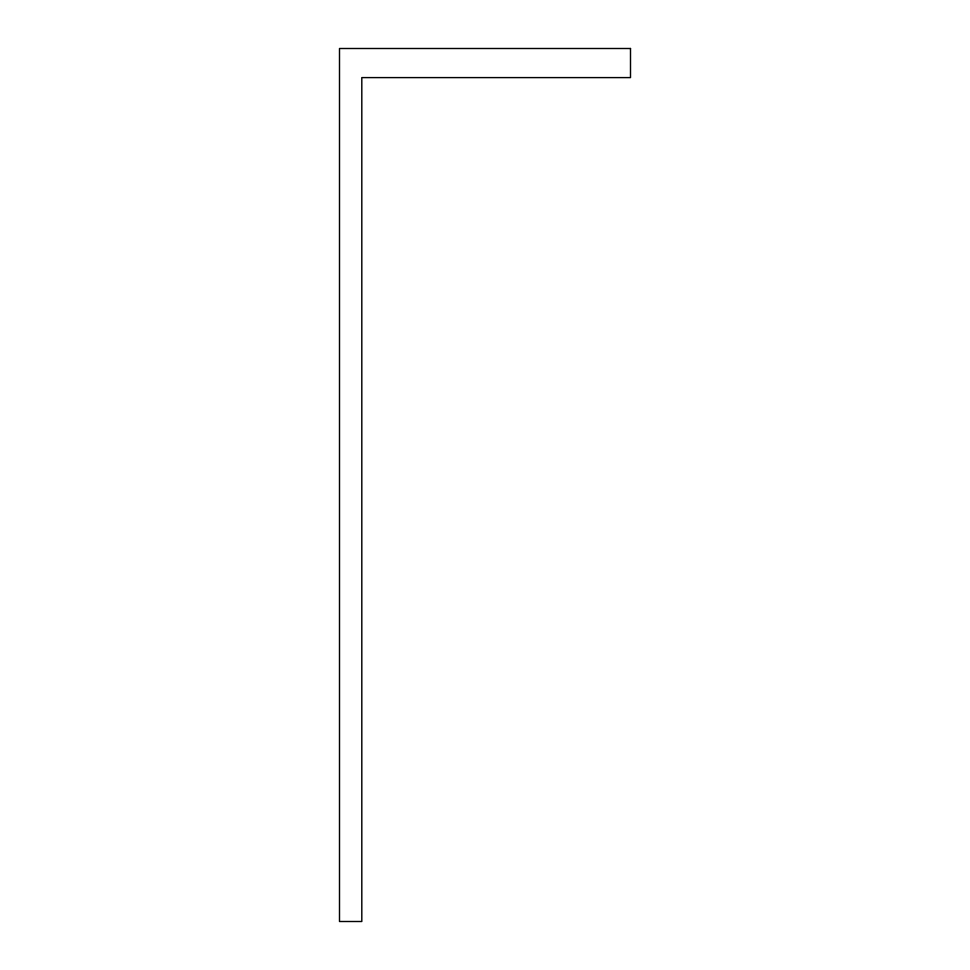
<?xml version="1.0" encoding="UTF-8"?>
<svg xmlns="http://www.w3.org/2000/svg" width="970" height="970" viewBox="0 0 970 970"><rect width="100%" height="100%" fill="white"/><g stroke="black" fill="none" stroke-linecap="round" stroke-linejoin="round"><path stroke-width="1.45" d="M630.5 48.5L339.5 48.5L339.5 921.5L361.81 921.5L361.81 77.6L630.5 77.6L630.5 48.5"/></g></svg>
